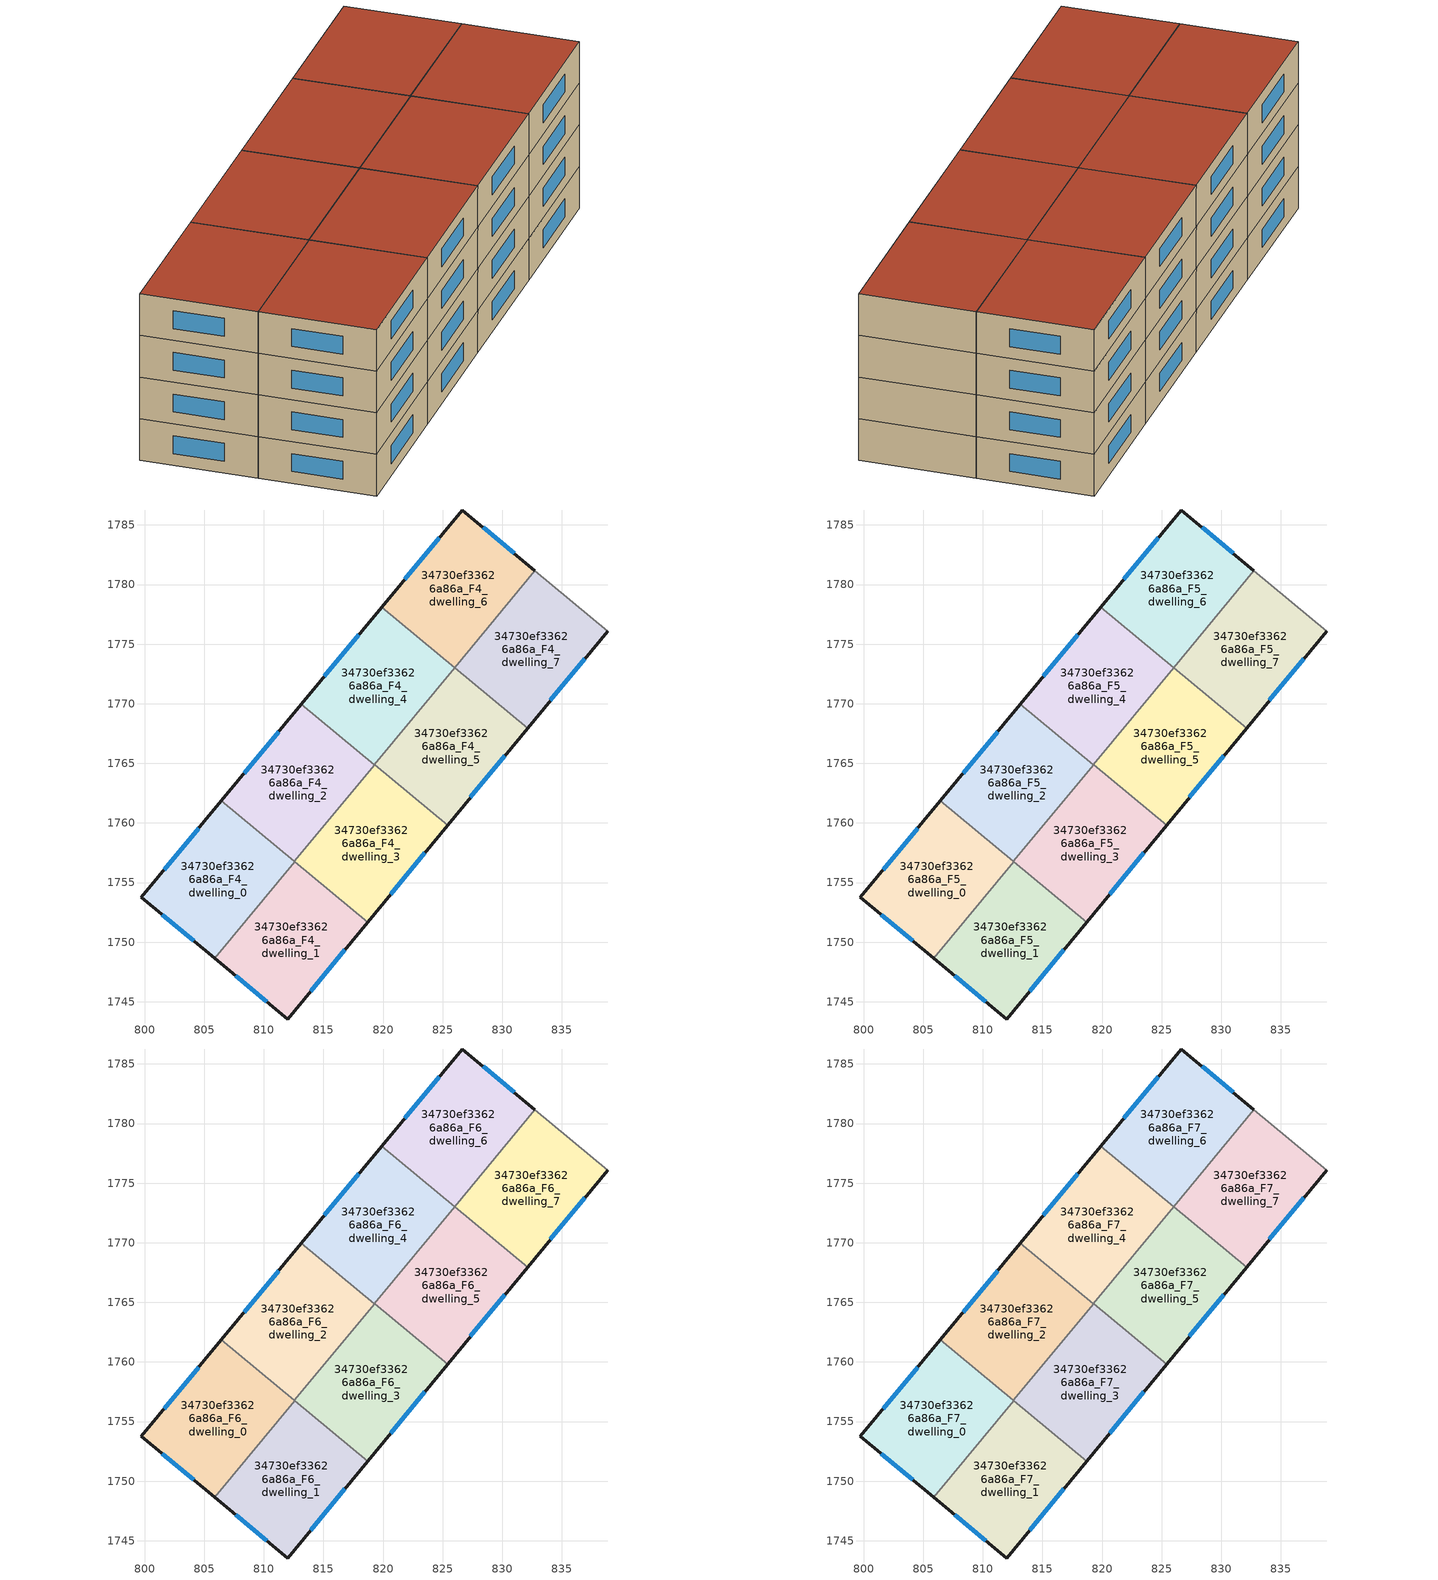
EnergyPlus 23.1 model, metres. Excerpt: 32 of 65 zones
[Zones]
34730ef33626a86a_F4_dwelling_0
 floor to 34730ef33626a86a_F3_dwelling_0 (EU_floor_Construction): 812.58,1756.76 805.87,1748.66 799.73,1753.76 806.43,1761.85 z12
 wall outside (EU_wall_Construction): 806.43,1761.85 799.73,1753.76 805.87,1748.66 z12:15
 wall to 34730ef33626a86a_F4_dwelling_1 (EU_wall_Construction): 805.87,1748.66 812.58,1756.76 z12:15
 wall to 34730ef33626a86a_F4_dwelling_2 (EU_wall_Construction): 812.57,1756.77 806.43,1761.85 z12:15
 wall to 34730ef33626a86a_F4_dwelling_3 (EU_wall_Construction): 812.58,1756.76 812.57,1756.77 z12:15
 window (EU_Window_Construction): 801.48,1752.3 804.11,1750.12 / 804.52,1759.54 801.64,1756.07 z12.86:14.14
34730ef33626a86a_F4_dwelling_1
 floor to 34730ef33626a86a_F3_dwelling_1 (EU_floor_Construction): 818.71,1751.68 812.01,1743.55 805.87,1748.66 812.58,1756.76 z12
 wall outside (EU_wall_Construction): 805.87,1748.66 812.01,1743.55 818.71,1751.68 z12:15
 wall to 34730ef33626a86a_F4_dwelling_3 (EU_wall_Construction): 818.71,1751.68 812.58,1756.76 z12:15
 window (EU_Window_Construction): 813.93,1745.88 816.8,1749.36 / 807.62,1747.2 810.26,1745.01 z12.86:14.14
34730ef33626a86a_F4_dwelling_2
 floor to 34730ef33626a86a_F3_dwelling_2 (EU_floor_Construction): 819.29,1764.89 812.57,1756.77 806.43,1761.85 813.15,1769.97 z12
 wall outside (EU_wall_Construction): 813.15,1769.97 806.43,1761.85 z12:15
 wall to 34730ef33626a86a_F4_dwelling_3 (EU_wall_Construction): 812.57,1756.77 819.29,1764.89 z12:15
 wall to 34730ef33626a86a_F4_dwelling_4 (EU_wall_Construction): 819.28,1764.89 813.15,1769.97 z12:15
 wall to 34730ef33626a86a_F4_dwelling_5 (EU_wall_Construction): 819.29,1764.89 819.28,1764.89 z12:15
 window (EU_Window_Construction): 811.23,1767.65 808.35,1764.17 z12.86:14.14
34730ef33626a86a_F4_dwelling_3
 floor to 34730ef33626a86a_F3_dwelling_3 (EU_floor_Construction): 825.41,1759.81 818.71,1751.68 812.57,1756.77 819.29,1764.89 z12
 wall outside (EU_wall_Construction): 818.71,1751.68 825.41,1759.81 z12:15
 wall to 34730ef33626a86a_F4_dwelling_5 (EU_wall_Construction): 825.41,1759.81 819.29,1764.89 z12:15
 window (EU_Window_Construction): 820.63,1754 823.5,1757.49 z12.86:14.14
34730ef33626a86a_F4_dwelling_4
 floor to 34730ef33626a86a_F3_dwelling_4 (EU_floor_Construction): 826.01,1773.02 819.28,1764.89 813.15,1769.97 819.88,1778.09 z12
 wall outside (EU_wall_Construction): 819.88,1778.09 813.15,1769.97 z12:15
 wall to 34730ef33626a86a_F4_dwelling_5 (EU_wall_Construction): 819.28,1764.89 826.01,1773.02 z12:15
 wall to 34730ef33626a86a_F4_dwelling_6 (EU_wall_Construction): 825.99,1773.04 819.88,1778.09 z12:15
 wall to 34730ef33626a86a_F4_dwelling_7 (EU_wall_Construction): 826.01,1773.02 825.99,1773.04 z12:15
 window (EU_Window_Construction): 817.96,1775.77 815.08,1772.29 z12.86:14.14
34730ef33626a86a_F4_dwelling_5
 floor to 34730ef33626a86a_F3_dwelling_5 (EU_floor_Construction): 832.12,1767.96 825.41,1759.81 819.28,1764.89 826.01,1773.02 z12
 wall outside (EU_wall_Construction): 825.41,1759.81 832.12,1767.96 z12:15
 wall to 34730ef33626a86a_F4_dwelling_7 (EU_wall_Construction): 832.12,1767.96 826.01,1773.02 z12:15
 window (EU_Window_Construction): 827.33,1762.14 830.21,1765.63 z12.86:14.14
34730ef33626a86a_F4_dwelling_6
 floor to 34730ef33626a86a_F3_dwelling_6 (EU_floor_Construction): 832.73,1781.18 825.99,1773.04 819.88,1778.09 826.64,1786.26 z12
 wall outside (EU_wall_Construction): 832.73,1781.18 826.64,1786.26 819.88,1778.09 z12:15
 wall to 34730ef33626a86a_F4_dwelling_7 (EU_wall_Construction): 825.99,1773.04 832.73,1781.18 z12:15
 window (EU_Window_Construction): 830.99,1782.63 828.38,1784.8 / 824.71,1783.92 821.82,1780.43 z12.86:14.14
34730ef33626a86a_F4_dwelling_7
 floor to 34730ef33626a86a_F3_dwelling_7 (EU_floor_Construction): 838.83,1776.09 832.12,1767.96 825.99,1773.04 832.73,1781.18 z12
 wall outside (EU_wall_Construction): 832.12,1767.96 838.83,1776.09 z12:15
 wall adiabatic (EU_wall_Construction): 838.83,1776.09 832.73,1781.18 z12:15
 window (EU_Window_Construction): 834.04,1770.28 836.91,1773.77 z12.86:14.14
34730ef33626a86a_F5_dwelling_0
 floor to 34730ef33626a86a_F4_dwelling_0 (EU_floor_Construction): 812.58,1756.76 805.87,1748.66 799.73,1753.76 806.43,1761.85 z15
 wall outside (EU_wall_Construction): 806.43,1761.85 799.73,1753.76 805.87,1748.66 z15:18
 wall to 34730ef33626a86a_F5_dwelling_1 (EU_wall_Construction): 805.87,1748.66 812.58,1756.76 z15:18
 wall to 34730ef33626a86a_F5_dwelling_2 (EU_wall_Construction): 812.57,1756.77 806.43,1761.85 z15:18
 wall to 34730ef33626a86a_F5_dwelling_3 (EU_wall_Construction): 812.58,1756.76 812.57,1756.77 z15:18
 window (EU_Window_Construction): 801.48,1752.3 804.11,1750.12 / 804.52,1759.54 801.64,1756.07 z15.86:17.14
34730ef33626a86a_F5_dwelling_1
 floor to 34730ef33626a86a_F4_dwelling_1 (EU_floor_Construction): 818.71,1751.68 812.01,1743.55 805.87,1748.66 812.58,1756.76 z15
 wall outside (EU_wall_Construction): 805.87,1748.66 812.01,1743.55 818.71,1751.68 z15:18
 wall to 34730ef33626a86a_F5_dwelling_3 (EU_wall_Construction): 818.71,1751.68 812.58,1756.76 z15:18
 window (EU_Window_Construction): 813.93,1745.88 816.8,1749.36 / 807.62,1747.2 810.26,1745.01 z15.86:17.14
34730ef33626a86a_F5_dwelling_2
 floor to 34730ef33626a86a_F4_dwelling_2 (EU_floor_Construction): 819.29,1764.89 812.57,1756.77 806.43,1761.85 813.15,1769.97 z15
 wall outside (EU_wall_Construction): 813.15,1769.97 806.43,1761.85 z15:18
 wall to 34730ef33626a86a_F5_dwelling_3 (EU_wall_Construction): 812.57,1756.77 819.29,1764.89 z15:18
 wall to 34730ef33626a86a_F5_dwelling_4 (EU_wall_Construction): 819.28,1764.89 813.15,1769.97 z15:18
 wall to 34730ef33626a86a_F5_dwelling_5 (EU_wall_Construction): 819.29,1764.89 819.28,1764.89 z15:18
 window (EU_Window_Construction): 811.23,1767.65 808.35,1764.17 z15.86:17.14
34730ef33626a86a_F5_dwelling_3
 floor to 34730ef33626a86a_F4_dwelling_3 (EU_floor_Construction): 825.41,1759.81 818.71,1751.68 812.57,1756.77 819.29,1764.89 z15
 wall outside (EU_wall_Construction): 818.71,1751.68 825.41,1759.81 z15:18
 wall to 34730ef33626a86a_F5_dwelling_5 (EU_wall_Construction): 825.41,1759.81 819.29,1764.89 z15:18
 window (EU_Window_Construction): 820.63,1754 823.5,1757.49 z15.86:17.14
34730ef33626a86a_F5_dwelling_4
 floor to 34730ef33626a86a_F4_dwelling_4 (EU_floor_Construction): 826.01,1773.02 819.28,1764.89 813.15,1769.97 819.88,1778.09 z15
 wall outside (EU_wall_Construction): 819.88,1778.09 813.15,1769.97 z15:18
 wall to 34730ef33626a86a_F5_dwelling_5 (EU_wall_Construction): 819.28,1764.89 826.01,1773.02 z15:18
 wall to 34730ef33626a86a_F5_dwelling_6 (EU_wall_Construction): 825.99,1773.04 819.88,1778.09 z15:18
 wall to 34730ef33626a86a_F5_dwelling_7 (EU_wall_Construction): 826.01,1773.02 825.99,1773.04 z15:18
 window (EU_Window_Construction): 817.96,1775.77 815.08,1772.29 z15.86:17.14
34730ef33626a86a_F5_dwelling_5
 floor to 34730ef33626a86a_F4_dwelling_5 (EU_floor_Construction): 832.12,1767.96 825.41,1759.81 819.28,1764.89 826.01,1773.02 z15
 wall outside (EU_wall_Construction): 825.41,1759.81 832.12,1767.96 z15:18
 wall to 34730ef33626a86a_F5_dwelling_7 (EU_wall_Construction): 832.12,1767.96 826.01,1773.02 z15:18
 window (EU_Window_Construction): 827.33,1762.14 830.21,1765.63 z15.86:17.14
34730ef33626a86a_F5_dwelling_6
 floor to 34730ef33626a86a_F4_dwelling_6 (EU_floor_Construction): 832.73,1781.18 825.99,1773.04 819.88,1778.09 826.64,1786.26 z15
 wall outside (EU_wall_Construction): 832.73,1781.18 826.64,1786.26 819.88,1778.09 z15:18
 wall to 34730ef33626a86a_F5_dwelling_7 (EU_wall_Construction): 825.99,1773.04 832.73,1781.18 z15:18
 window (EU_Window_Construction): 830.99,1782.63 828.38,1784.8 / 824.71,1783.92 821.82,1780.43 z15.86:17.14
34730ef33626a86a_F5_dwelling_7
 floor to 34730ef33626a86a_F4_dwelling_7 (EU_floor_Construction): 838.83,1776.09 832.12,1767.96 825.99,1773.04 832.73,1781.18 z15
 wall outside (EU_wall_Construction): 832.12,1767.96 838.83,1776.09 z15:18
 wall adiabatic (EU_wall_Construction): 838.83,1776.09 832.73,1781.18 z15:18
 window (EU_Window_Construction): 834.04,1770.28 836.91,1773.77 z15.86:17.14
34730ef33626a86a_F6_dwelling_0
 floor to 34730ef33626a86a_F5_dwelling_0 (EU_floor_Construction): 812.58,1756.76 805.87,1748.66 799.73,1753.76 806.43,1761.85 z18
 wall outside (EU_wall_Construction): 806.43,1761.85 799.73,1753.76 805.87,1748.66 z18:21
 wall to 34730ef33626a86a_F6_dwelling_1 (EU_wall_Construction): 805.87,1748.66 812.58,1756.76 z18:21
 wall to 34730ef33626a86a_F6_dwelling_2 (EU_wall_Construction): 812.57,1756.77 806.43,1761.85 z18:21
 wall to 34730ef33626a86a_F6_dwelling_3 (EU_wall_Construction): 812.58,1756.76 812.57,1756.77 z18:21
 window (EU_Window_Construction): 801.48,1752.3 804.11,1750.12 / 804.52,1759.54 801.64,1756.07 z18.86:20.14
34730ef33626a86a_F6_dwelling_1
 floor to 34730ef33626a86a_F5_dwelling_1 (EU_floor_Construction): 818.71,1751.68 812.01,1743.55 805.87,1748.66 812.58,1756.76 z18
 wall outside (EU_wall_Construction): 805.87,1748.66 812.01,1743.55 818.71,1751.68 z18:21
 wall to 34730ef33626a86a_F6_dwelling_3 (EU_wall_Construction): 818.71,1751.68 812.58,1756.76 z18:21
 window (EU_Window_Construction): 813.93,1745.88 816.8,1749.36 / 807.62,1747.2 810.26,1745.01 z18.86:20.14
34730ef33626a86a_F6_dwelling_2
 floor to 34730ef33626a86a_F5_dwelling_2 (EU_floor_Construction): 819.29,1764.89 812.57,1756.77 806.43,1761.85 813.15,1769.97 z18
 wall outside (EU_wall_Construction): 813.15,1769.97 806.43,1761.85 z18:21
 wall to 34730ef33626a86a_F6_dwelling_3 (EU_wall_Construction): 812.57,1756.77 819.29,1764.89 z18:21
 wall to 34730ef33626a86a_F6_dwelling_4 (EU_wall_Construction): 819.28,1764.89 813.15,1769.97 z18:21
 wall to 34730ef33626a86a_F6_dwelling_5 (EU_wall_Construction): 819.29,1764.89 819.28,1764.89 z18:21
 window (EU_Window_Construction): 811.23,1767.65 808.35,1764.17 z18.86:20.14
34730ef33626a86a_F6_dwelling_3
 floor to 34730ef33626a86a_F5_dwelling_3 (EU_floor_Construction): 825.41,1759.81 818.71,1751.68 812.57,1756.77 819.29,1764.89 z18
 wall outside (EU_wall_Construction): 818.71,1751.68 825.41,1759.81 z18:21
 wall to 34730ef33626a86a_F6_dwelling_5 (EU_wall_Construction): 825.41,1759.81 819.29,1764.89 z18:21
 window (EU_Window_Construction): 820.63,1754 823.5,1757.49 z18.86:20.14
34730ef33626a86a_F6_dwelling_4
 floor to 34730ef33626a86a_F5_dwelling_4 (EU_floor_Construction): 826.01,1773.02 819.28,1764.89 813.15,1769.97 819.88,1778.09 z18
 wall outside (EU_wall_Construction): 819.88,1778.09 813.15,1769.97 z18:21
 wall to 34730ef33626a86a_F6_dwelling_5 (EU_wall_Construction): 819.28,1764.89 826.01,1773.02 z18:21
 wall to 34730ef33626a86a_F6_dwelling_6 (EU_wall_Construction): 825.99,1773.04 819.88,1778.09 z18:21
 wall to 34730ef33626a86a_F6_dwelling_7 (EU_wall_Construction): 826.01,1773.02 825.99,1773.04 z18:21
 window (EU_Window_Construction): 817.96,1775.77 815.08,1772.29 z18.86:20.14
34730ef33626a86a_F6_dwelling_5
 floor to 34730ef33626a86a_F5_dwelling_5 (EU_floor_Construction): 832.12,1767.96 825.41,1759.81 819.28,1764.89 826.01,1773.02 z18
 wall outside (EU_wall_Construction): 825.41,1759.81 832.12,1767.96 z18:21
 wall to 34730ef33626a86a_F6_dwelling_7 (EU_wall_Construction): 832.12,1767.96 826.01,1773.02 z18:21
 window (EU_Window_Construction): 827.33,1762.14 830.21,1765.63 z18.86:20.14
34730ef33626a86a_F6_dwelling_6
 floor to 34730ef33626a86a_F5_dwelling_6 (EU_floor_Construction): 832.73,1781.18 825.99,1773.04 819.88,1778.09 826.64,1786.26 z18
 wall outside (EU_wall_Construction): 832.73,1781.18 826.64,1786.26 819.88,1778.09 z18:21
 wall to 34730ef33626a86a_F6_dwelling_7 (EU_wall_Construction): 825.99,1773.04 832.73,1781.18 z18:21
 window (EU_Window_Construction): 830.99,1782.63 828.38,1784.8 / 824.71,1783.92 821.82,1780.43 z18.86:20.14
34730ef33626a86a_F6_dwelling_7
 floor to 34730ef33626a86a_F5_dwelling_7 (EU_floor_Construction): 838.83,1776.09 832.12,1767.96 825.99,1773.04 832.73,1781.18 z18
 wall outside (EU_wall_Construction): 832.12,1767.96 838.83,1776.09 z18:21
 wall adiabatic (EU_wall_Construction): 838.83,1776.09 832.73,1781.18 z18:21
 window (EU_Window_Construction): 834.04,1770.28 836.91,1773.77 z18.86:20.14
34730ef33626a86a_F7_dwelling_0
 floor to 34730ef33626a86a_F6_dwelling_0 (EU_floor_Construction): 812.58,1756.76 805.87,1748.66 799.73,1753.76 806.43,1761.85 z21
 wall outside (EU_wall_Construction): 806.43,1761.85 799.73,1753.76 805.87,1748.66 z21:24
 wall to 34730ef33626a86a_F7_dwelling_1 (EU_wall_Construction): 805.87,1748.66 812.58,1756.76 z21:24
 wall to 34730ef33626a86a_F7_dwelling_2 (EU_wall_Construction): 812.57,1756.77 806.43,1761.85 z21:24
 wall to 34730ef33626a86a_F7_dwelling_3 (EU_wall_Construction): 812.58,1756.76 812.57,1756.77 z21:24
 window (EU_Window_Construction): 801.48,1752.3 804.11,1750.12 / 804.52,1759.54 801.64,1756.07 z21.86:23.14
 roof outside (EU_roof_Construction): 805.87,1748.66 812.58,1756.76 806.43,1761.85 799.73,1753.76 z24
34730ef33626a86a_F7_dwelling_1
 floor to 34730ef33626a86a_F6_dwelling_1 (EU_floor_Construction): 818.71,1751.68 812.01,1743.55 805.87,1748.66 812.58,1756.76 z21
 wall outside (EU_wall_Construction): 805.87,1748.66 812.01,1743.55 818.71,1751.68 z21:24
 wall to 34730ef33626a86a_F7_dwelling_3 (EU_wall_Construction): 818.71,1751.68 812.58,1756.76 z21:24
 window (EU_Window_Construction): 813.93,1745.88 816.8,1749.36 / 807.62,1747.2 810.26,1745.01 z21.86:23.14
 roof outside (EU_roof_Construction): 812.01,1743.55 818.71,1751.68 812.58,1756.76 805.87,1748.66 z24
34730ef33626a86a_F7_dwelling_2
 floor to 34730ef33626a86a_F6_dwelling_2 (EU_floor_Construction): 819.29,1764.89 812.57,1756.77 806.43,1761.85 813.15,1769.97 z21
 wall outside (EU_wall_Construction): 813.15,1769.97 806.43,1761.85 z21:24
 wall to 34730ef33626a86a_F7_dwelling_3 (EU_wall_Construction): 812.57,1756.77 819.29,1764.89 z21:24
 wall to 34730ef33626a86a_F7_dwelling_4 (EU_wall_Construction): 819.28,1764.89 813.15,1769.97 z21:24
 wall to 34730ef33626a86a_F7_dwelling_5 (EU_wall_Construction): 819.29,1764.89 819.28,1764.89 z21:24
 window (EU_Window_Construction): 811.23,1767.65 808.35,1764.17 z21.86:23.14
 roof outside (EU_roof_Construction): 812.57,1756.77 819.29,1764.89 813.15,1769.97 806.43,1761.85 z24
34730ef33626a86a_F7_dwelling_3
 floor to 34730ef33626a86a_F6_dwelling_3 (EU_floor_Construction): 825.41,1759.81 818.71,1751.68 812.57,1756.77 819.29,1764.89 z21
 wall outside (EU_wall_Construction): 818.71,1751.68 825.41,1759.81 z21:24
 wall to 34730ef33626a86a_F7_dwelling_5 (EU_wall_Construction): 825.41,1759.81 819.29,1764.89 z21:24
 window (EU_Window_Construction): 820.63,1754 823.5,1757.49 z21.86:23.14
 roof outside (EU_roof_Construction): 818.71,1751.68 825.41,1759.81 819.29,1764.89 812.57,1756.77 z24
34730ef33626a86a_F7_dwelling_4
 floor to 34730ef33626a86a_F6_dwelling_4 (EU_floor_Construction): 826.01,1773.02 819.28,1764.89 813.15,1769.97 819.88,1778.09 z21
 wall outside (EU_wall_Construction): 819.88,1778.09 813.15,1769.97 z21:24
 wall to 34730ef33626a86a_F7_dwelling_5 (EU_wall_Construction): 819.28,1764.89 826.01,1773.02 z21:24
 wall to 34730ef33626a86a_F7_dwelling_6 (EU_wall_Construction): 825.99,1773.04 819.88,1778.09 z21:24
 wall to 34730ef33626a86a_F7_dwelling_7 (EU_wall_Construction): 826.01,1773.02 825.99,1773.04 z21:24
 window (EU_Window_Construction): 817.96,1775.77 815.08,1772.29 z21.86:23.14
 roof outside (EU_roof_Construction): 819.28,1764.89 826.01,1773.02 819.88,1778.09 813.15,1769.97 z24
34730ef33626a86a_F7_dwelling_5
 floor to 34730ef33626a86a_F6_dwelling_5 (EU_floor_Construction): 832.12,1767.96 825.41,1759.81 819.28,1764.89 826.01,1773.02 z21
 wall outside (EU_wall_Construction): 825.41,1759.81 832.12,1767.96 z21:24
 wall to 34730ef33626a86a_F7_dwelling_7 (EU_wall_Construction): 832.12,1767.96 826.01,1773.02 z21:24
 window (EU_Window_Construction): 827.33,1762.14 830.21,1765.63 z21.86:23.14
 roof outside (EU_roof_Construction): 825.41,1759.81 832.12,1767.96 826.01,1773.02 819.28,1764.89 z24
34730ef33626a86a_F7_dwelling_6
 floor to 34730ef33626a86a_F6_dwelling_6 (EU_floor_Construction): 832.73,1781.18 825.99,1773.04 819.88,1778.09 826.64,1786.26 z21
 wall outside (EU_wall_Construction): 832.73,1781.18 826.64,1786.26 819.88,1778.09 z21:24
 wall to 34730ef33626a86a_F7_dwelling_7 (EU_wall_Construction): 825.99,1773.04 832.73,1781.18 z21:24
 window (EU_Window_Construction): 830.99,1782.63 828.38,1784.8 / 824.71,1783.92 821.82,1780.43 z21.86:23.14
 roof outside (EU_roof_Construction): 825.99,1773.04 832.73,1781.18 826.64,1786.26 819.88,1778.09 z24
34730ef33626a86a_F7_dwelling_7
 floor to 34730ef33626a86a_F6_dwelling_7 (EU_floor_Construction): 838.83,1776.09 832.12,1767.96 825.99,1773.04 832.73,1781.18 z21
 wall outside (EU_wall_Construction): 832.12,1767.96 838.83,1776.09 z21:24
 wall adiabatic (EU_wall_Construction): 838.83,1776.09 832.73,1781.18 z21:24
 window (EU_Window_Construction): 834.04,1770.28 836.91,1773.77 z21.86:23.14
 roof outside (EU_roof_Construction): 832.12,1767.96 838.83,1776.09 832.73,1781.18 825.99,1773.04 z24
[Building]
EU S2 Campaign: North Axis=0; Terrain=City; Solar Distribution=FullExterior
[Site:Location]
Helsinki-Vantaa.AP: Latitude=60.317; Longitude=24.963; Time Zone=2; Elevation=54.6
[SizingPeriod:WeatherFileDays]
AnnualSizingPeriod: Begin Month=1; Begin Day of Month=1; End Month=12; End Day of Month=31; Day of Week for Start Day=Monday; Use Weather File Daylight Saving Period=No; Use Weather File Rain and Snow Indicators=No
[MATERIAL]
EU_InternalMass_Material: Roughness=MediumRough; Thickness=0.1; Conductivity=1; Density=1800; Specific Heat=900; Thermal Absorptance=0.9; Solar Absorptance=0.7; Visible Absorptance=0.7
[MATERIAL:NOMASS] Roughness=MediumRough; Thermal Absorptance=0.9; Solar Absorptance=0.7; Visible Absorptance=0.7
Name | Thermal Resistance
EU_wall_NoMass | 1.10183
EU_roof_NoMass; EU_floor_NoMass | 1.70606
[WINDOWMATERIAL:SIMPLEGLAZINGSYSTEM]
EU_Window_SimpleGlazing: UFactor=3.11035; Solar Heat Gain Coefficient=0.8; Visible Transmittance=0.8
[CONSTRUCTION]
EU_wall_Construction: EU_wall_NoMass
EU_roof_Construction: EU_roof_NoMass
EU_floor_Construction: EU_floor_NoMass
EU_Window_Construction: EU_Window_SimpleGlazing
EU_InternalMass_Construction: EU_InternalMass_Material
[ZONE] Type=1; Multiplier=1; Ceiling Height=autocalculate; Floor Area=autocalculate; Part of Total Floor Area=Yes
Name | Volume
34730ef33626a86a_F4_dwelling_0; 34730ef33626a86a_F5_dwelling_0; 34730ef33626a86a_F6_dwelling_0; 34730ef33626a86a_F7_dwelling_0; 34730ef33626a86a_F4_dwelling_2; 34730ef33626a86a_F5_dwelling_2; 34730ef33626a86a_F6_dwelling_2; 34730ef33626a86a_F7_dwelling_2 | 251.805
34730ef33626a86a_F4_dwelling_1; 34730ef33626a86a_F5_dwelling_1; 34730ef33626a86a_F6_dwelling_1; 34730ef33626a86a_F7_dwelling_1 | 251.821
34730ef33626a86a_F4_dwelling_3; 34730ef33626a86a_F5_dwelling_3; 34730ef33626a86a_F6_dwelling_3; 34730ef33626a86a_F7_dwelling_3 | 251.839
34730ef33626a86a_F4_dwelling_4; 34730ef33626a86a_F5_dwelling_4; 34730ef33626a86a_F6_dwelling_4; 34730ef33626a86a_F7_dwelling_4 | 251.806
34730ef33626a86a_F4_dwelling_5; 34730ef33626a86a_F5_dwelling_5; 34730ef33626a86a_F6_dwelling_5; 34730ef33626a86a_F7_dwelling_5 | 251.825
34730ef33626a86a_F4_dwelling_6; 34730ef33626a86a_F5_dwelling_6; 34730ef33626a86a_F6_dwelling_6; 34730ef33626a86a_F7_dwelling_6 | 251.826
34730ef33626a86a_F4_dwelling_7; 34730ef33626a86a_F5_dwelling_7; 34730ef33626a86a_F6_dwelling_7; 34730ef33626a86a_F7_dwelling_7 | 251.795
[INTERNALMASS] Construction=EU_InternalMass_Construction
Name | Zone or ZoneList | Surface Area
34730ef33626a86a_F4_dwelling_0_EU_InternalMass | 34730ef33626a86a_F4_dwelling_0 | 83.9352
34730ef33626a86a_F4_dwelling_1_EU_InternalMass | 34730ef33626a86a_F4_dwelling_1 | 83.94
34730ef33626a86a_F4_dwelling_2_EU_InternalMass | 34730ef33626a86a_F4_dwelling_2 | 83.936
34730ef33626a86a_F4_dwelling_3_EU_InternalMass | 34730ef33626a86a_F4_dwelling_3 | 83.9434
34730ef33626a86a_F4_dwelling_4_EU_InternalMass | 34730ef33626a86a_F4_dwelling_4 | 83.9328
34730ef33626a86a_F4_dwelling_5_EU_InternalMass | 34730ef33626a86a_F4_dwelling_5 | 83.9406
34730ef33626a86a_F4_dwelling_6_EU_InternalMass | 34730ef33626a86a_F4_dwelling_6 | 83.9418
34730ef33626a86a_F4_dwelling_7_EU_InternalMass | 34730ef33626a86a_F4_dwelling_7 | 83.9336
34730ef33626a86a_F5_dwelling_0_EU_InternalMass | 34730ef33626a86a_F5_dwelling_0 | 83.9352
34730ef33626a86a_F5_dwelling_1_EU_InternalMass | 34730ef33626a86a_F5_dwelling_1 | 83.94
34730ef33626a86a_F5_dwelling_2_EU_InternalMass | 34730ef33626a86a_F5_dwelling_2 | 83.936
34730ef33626a86a_F5_dwelling_3_EU_InternalMass | 34730ef33626a86a_F5_dwelling_3 | 83.9434
34730ef33626a86a_F5_dwelling_4_EU_InternalMass | 34730ef33626a86a_F5_dwelling_4 | 83.9328
34730ef33626a86a_F5_dwelling_5_EU_InternalMass | 34730ef33626a86a_F5_dwelling_5 | 83.9406
34730ef33626a86a_F5_dwelling_6_EU_InternalMass | 34730ef33626a86a_F5_dwelling_6 | 83.9418
34730ef33626a86a_F5_dwelling_7_EU_InternalMass | 34730ef33626a86a_F5_dwelling_7 | 83.9336
34730ef33626a86a_F6_dwelling_0_EU_InternalMass | 34730ef33626a86a_F6_dwelling_0 | 83.9352
34730ef33626a86a_F6_dwelling_1_EU_InternalMass | 34730ef33626a86a_F6_dwelling_1 | 83.94
34730ef33626a86a_F6_dwelling_2_EU_InternalMass | 34730ef33626a86a_F6_dwelling_2 | 83.936
34730ef33626a86a_F6_dwelling_3_EU_InternalMass | 34730ef33626a86a_F6_dwelling_3 | 83.9434
34730ef33626a86a_F6_dwelling_4_EU_InternalMass | 34730ef33626a86a_F6_dwelling_4 | 83.9328
34730ef33626a86a_F6_dwelling_5_EU_InternalMass | 34730ef33626a86a_F6_dwelling_5 | 83.9406
34730ef33626a86a_F6_dwelling_6_EU_InternalMass | 34730ef33626a86a_F6_dwelling_6 | 83.9418
34730ef33626a86a_F6_dwelling_7_EU_InternalMass | 34730ef33626a86a_F6_dwelling_7 | 83.9336
34730ef33626a86a_F7_dwelling_0_EU_InternalMass | 34730ef33626a86a_F7_dwelling_0 | 83.9352
34730ef33626a86a_F7_dwelling_1_EU_InternalMass | 34730ef33626a86a_F7_dwelling_1 | 83.94
34730ef33626a86a_F7_dwelling_2_EU_InternalMass | 34730ef33626a86a_F7_dwelling_2 | 83.936
34730ef33626a86a_F7_dwelling_3_EU_InternalMass | 34730ef33626a86a_F7_dwelling_3 | 83.9434
34730ef33626a86a_F7_dwelling_4_EU_InternalMass | 34730ef33626a86a_F7_dwelling_4 | 83.9328
34730ef33626a86a_F7_dwelling_5_EU_InternalMass | 34730ef33626a86a_F7_dwelling_5 | 83.9406
34730ef33626a86a_F7_dwelling_6_EU_InternalMass | 34730ef33626a86a_F7_dwelling_6 | 83.9418
34730ef33626a86a_F7_dwelling_7_EU_InternalMass | 34730ef33626a86a_F7_dwelling_7 | 83.9336
[OTHEREQUIPMENT] Fuel Type=Electricity; Design Level Calculation Method=Watts/Area; Power per Zone Floor Area=1; Fraction Latent=0; Fraction Radiant=0; Fraction Lost=0; Carbon Dioxide Generation Rate=0; EndUse Subcategory=EU_Step8_InternalGains
Name | Zone or ZoneList or Space or SpaceList | Schedule
EU_Step8_InternalGain_34730ef33626a86a_F4_dwelling_0_f000 | 34730ef33626a86a_F4_dwelling_0 | EU_Step8_GainSchedule_34730ef33626a86a_F4_dwelling_0_f000
EU_Step8_InternalGain_34730ef33626a86a_F4_dwelling_1_f000 | 34730ef33626a86a_F4_dwelling_1 | EU_Step8_GainSchedule_34730ef33626a86a_F4_dwelling_1_f000
EU_Step8_InternalGain_34730ef33626a86a_F4_dwelling_2_f000 | 34730ef33626a86a_F4_dwelling_2 | EU_Step8_GainSchedule_34730ef33626a86a_F4_dwelling_2_f000
EU_Step8_InternalGain_34730ef33626a86a_F4_dwelling_3_f000 | 34730ef33626a86a_F4_dwelling_3 | EU_Step8_GainSchedule_34730ef33626a86a_F4_dwelling_3_f000
EU_Step8_InternalGain_34730ef33626a86a_F4_dwelling_4_f000 | 34730ef33626a86a_F4_dwelling_4 | EU_Step8_GainSchedule_34730ef33626a86a_F4_dwelling_4_f000
EU_Step8_InternalGain_34730ef33626a86a_F4_dwelling_5_f000 | 34730ef33626a86a_F4_dwelling_5 | EU_Step8_GainSchedule_34730ef33626a86a_F4_dwelling_5_f000
EU_Step8_InternalGain_34730ef33626a86a_F4_dwelling_6_f000 | 34730ef33626a86a_F4_dwelling_6 | EU_Step8_GainSchedule_34730ef33626a86a_F4_dwelling_6_f000
EU_Step8_InternalGain_34730ef33626a86a_F4_dwelling_7_f000 | 34730ef33626a86a_F4_dwelling_7 | EU_Step8_GainSchedule_34730ef33626a86a_F4_dwelling_7_f000
EU_Step8_InternalGain_34730ef33626a86a_F5_dwelling_0_f000 | 34730ef33626a86a_F5_dwelling_0 | EU_Step8_GainSchedule_34730ef33626a86a_F5_dwelling_0_f000
EU_Step8_InternalGain_34730ef33626a86a_F5_dwelling_1_f000 | 34730ef33626a86a_F5_dwelling_1 | EU_Step8_GainSchedule_34730ef33626a86a_F5_dwelling_1_f000
EU_Step8_InternalGain_34730ef33626a86a_F5_dwelling_2_f000 | 34730ef33626a86a_F5_dwelling_2 | EU_Step8_GainSchedule_34730ef33626a86a_F5_dwelling_2_f000
EU_Step8_InternalGain_34730ef33626a86a_F5_dwelling_3_f000 | 34730ef33626a86a_F5_dwelling_3 | EU_Step8_GainSchedule_34730ef33626a86a_F5_dwelling_3_f000
EU_Step8_InternalGain_34730ef33626a86a_F5_dwelling_4_f000 | 34730ef33626a86a_F5_dwelling_4 | EU_Step8_GainSchedule_34730ef33626a86a_F5_dwelling_4_f000
EU_Step8_InternalGain_34730ef33626a86a_F5_dwelling_5_f000 | 34730ef33626a86a_F5_dwelling_5 | EU_Step8_GainSchedule_34730ef33626a86a_F5_dwelling_5_f000
EU_Step8_InternalGain_34730ef33626a86a_F5_dwelling_6_f000 | 34730ef33626a86a_F5_dwelling_6 | EU_Step8_GainSchedule_34730ef33626a86a_F5_dwelling_6_f000
EU_Step8_InternalGain_34730ef33626a86a_F5_dwelling_7_f000 | 34730ef33626a86a_F5_dwelling_7 | EU_Step8_GainSchedule_34730ef33626a86a_F5_dwelling_7_f000
EU_Step8_InternalGain_34730ef33626a86a_F6_dwelling_0_f000 | 34730ef33626a86a_F6_dwelling_0 | EU_Step8_GainSchedule_34730ef33626a86a_F6_dwelling_0_f000
EU_Step8_InternalGain_34730ef33626a86a_F6_dwelling_1_f000 | 34730ef33626a86a_F6_dwelling_1 | EU_Step8_GainSchedule_34730ef33626a86a_F6_dwelling_1_f000
EU_Step8_InternalGain_34730ef33626a86a_F6_dwelling_2_f000 | 34730ef33626a86a_F6_dwelling_2 | EU_Step8_GainSchedule_34730ef33626a86a_F6_dwelling_2_f000
EU_Step8_InternalGain_34730ef33626a86a_F6_dwelling_3_f000 | 34730ef33626a86a_F6_dwelling_3 | EU_Step8_GainSchedule_34730ef33626a86a_F6_dwelling_3_f000
EU_Step8_InternalGain_34730ef33626a86a_F6_dwelling_4_f000 | 34730ef33626a86a_F6_dwelling_4 | EU_Step8_GainSchedule_34730ef33626a86a_F6_dwelling_4_f000
EU_Step8_InternalGain_34730ef33626a86a_F6_dwelling_5_f000 | 34730ef33626a86a_F6_dwelling_5 | EU_Step8_GainSchedule_34730ef33626a86a_F6_dwelling_5_f000
EU_Step8_InternalGain_34730ef33626a86a_F6_dwelling_6_f000 | 34730ef33626a86a_F6_dwelling_6 | EU_Step8_GainSchedule_34730ef33626a86a_F6_dwelling_6_f000
EU_Step8_InternalGain_34730ef33626a86a_F6_dwelling_7_f000 | 34730ef33626a86a_F6_dwelling_7 | EU_Step8_GainSchedule_34730ef33626a86a_F6_dwelling_7_f000
EU_Step8_InternalGain_34730ef33626a86a_F7_dwelling_0_f000 | 34730ef33626a86a_F7_dwelling_0 | EU_Step8_GainSchedule_34730ef33626a86a_F7_dwelling_0_f000
EU_Step8_InternalGain_34730ef33626a86a_F7_dwelling_1_f000 | 34730ef33626a86a_F7_dwelling_1 | EU_Step8_GainSchedule_34730ef33626a86a_F7_dwelling_1_f000
EU_Step8_InternalGain_34730ef33626a86a_F7_dwelling_2_f000 | 34730ef33626a86a_F7_dwelling_2 | EU_Step8_GainSchedule_34730ef33626a86a_F7_dwelling_2_f000
EU_Step8_InternalGain_34730ef33626a86a_F7_dwelling_3_f000 | 34730ef33626a86a_F7_dwelling_3 | EU_Step8_GainSchedule_34730ef33626a86a_F7_dwelling_3_f000
EU_Step8_InternalGain_34730ef33626a86a_F7_dwelling_4_f000 | 34730ef33626a86a_F7_dwelling_4 | EU_Step8_GainSchedule_34730ef33626a86a_F7_dwelling_4_f000
EU_Step8_InternalGain_34730ef33626a86a_F7_dwelling_5_f000 | 34730ef33626a86a_F7_dwelling_5 | EU_Step8_GainSchedule_34730ef33626a86a_F7_dwelling_5_f000
EU_Step8_InternalGain_34730ef33626a86a_F7_dwelling_6_f000 | 34730ef33626a86a_F7_dwelling_6 | EU_Step8_GainSchedule_34730ef33626a86a_F7_dwelling_6_f000
EU_Step8_InternalGain_34730ef33626a86a_F7_dwelling_7_f000 | 34730ef33626a86a_F7_dwelling_7 | EU_Step8_GainSchedule_34730ef33626a86a_F7_dwelling_7_f000
[ZONEVENTILATION:DESIGNFLOWRATE] Schedule=EU_AlwaysOn; Design Flow Rate Calculation Method=AirChanges/Hour; Air Changes per Hour=0.756316; Ventilation Type=Natural; Fan Pressure Rise=0; Fan Total Efficiency=1; Constant Term Coefficient=1; Temperature Term Coefficient=0; Velocity Term Coefficient=0; Velocity Squared Term Coefficient=0; Minimum Indoor Temperature=-100; Maximum Indoor Temperature=100; Delta Temperature=-100; Minimum Outdoor Temperature=-100; Maximum Outdoor Temperature=100; Maximum Wind Speed=40
Name | Zone or ZoneList or Space or SpaceList
EU_ConstantAir_34730ef33626a86a_F4_dwelling_0 | 34730ef33626a86a_F4_dwelling_0
EU_ConstantAir_34730ef33626a86a_F4_dwelling_1 | 34730ef33626a86a_F4_dwelling_1
EU_ConstantAir_34730ef33626a86a_F4_dwelling_2 | 34730ef33626a86a_F4_dwelling_2
EU_ConstantAir_34730ef33626a86a_F4_dwelling_3 | 34730ef33626a86a_F4_dwelling_3
EU_ConstantAir_34730ef33626a86a_F4_dwelling_4 | 34730ef33626a86a_F4_dwelling_4
EU_ConstantAir_34730ef33626a86a_F4_dwelling_5 | 34730ef33626a86a_F4_dwelling_5
EU_ConstantAir_34730ef33626a86a_F4_dwelling_6 | 34730ef33626a86a_F4_dwelling_6
EU_ConstantAir_34730ef33626a86a_F4_dwelling_7 | 34730ef33626a86a_F4_dwelling_7
EU_ConstantAir_34730ef33626a86a_F5_dwelling_0 | 34730ef33626a86a_F5_dwelling_0
EU_ConstantAir_34730ef33626a86a_F5_dwelling_1 | 34730ef33626a86a_F5_dwelling_1
EU_ConstantAir_34730ef33626a86a_F5_dwelling_2 | 34730ef33626a86a_F5_dwelling_2
EU_ConstantAir_34730ef33626a86a_F5_dwelling_3 | 34730ef33626a86a_F5_dwelling_3
EU_ConstantAir_34730ef33626a86a_F5_dwelling_4 | 34730ef33626a86a_F5_dwelling_4
EU_ConstantAir_34730ef33626a86a_F5_dwelling_5 | 34730ef33626a86a_F5_dwelling_5
EU_ConstantAir_34730ef33626a86a_F5_dwelling_6 | 34730ef33626a86a_F5_dwelling_6
EU_ConstantAir_34730ef33626a86a_F5_dwelling_7 | 34730ef33626a86a_F5_dwelling_7
EU_ConstantAir_34730ef33626a86a_F6_dwelling_0 | 34730ef33626a86a_F6_dwelling_0
EU_ConstantAir_34730ef33626a86a_F6_dwelling_1 | 34730ef33626a86a_F6_dwelling_1
EU_ConstantAir_34730ef33626a86a_F6_dwelling_2 | 34730ef33626a86a_F6_dwelling_2
EU_ConstantAir_34730ef33626a86a_F6_dwelling_3 | 34730ef33626a86a_F6_dwelling_3
EU_ConstantAir_34730ef33626a86a_F6_dwelling_4 | 34730ef33626a86a_F6_dwelling_4
EU_ConstantAir_34730ef33626a86a_F6_dwelling_5 | 34730ef33626a86a_F6_dwelling_5
EU_ConstantAir_34730ef33626a86a_F6_dwelling_6 | 34730ef33626a86a_F6_dwelling_6
EU_ConstantAir_34730ef33626a86a_F6_dwelling_7 | 34730ef33626a86a_F6_dwelling_7
EU_ConstantAir_34730ef33626a86a_F7_dwelling_0 | 34730ef33626a86a_F7_dwelling_0
EU_ConstantAir_34730ef33626a86a_F7_dwelling_1 | 34730ef33626a86a_F7_dwelling_1
EU_ConstantAir_34730ef33626a86a_F7_dwelling_2 | 34730ef33626a86a_F7_dwelling_2
EU_ConstantAir_34730ef33626a86a_F7_dwelling_3 | 34730ef33626a86a_F7_dwelling_3
EU_ConstantAir_34730ef33626a86a_F7_dwelling_4 | 34730ef33626a86a_F7_dwelling_4
EU_ConstantAir_34730ef33626a86a_F7_dwelling_5 | 34730ef33626a86a_F7_dwelling_5
EU_ConstantAir_34730ef33626a86a_F7_dwelling_6 | 34730ef33626a86a_F7_dwelling_6
EU_ConstantAir_34730ef33626a86a_F7_dwelling_7 | 34730ef33626a86a_F7_dwelling_7
[HVACTEMPLATE:THERMOSTAT] Constant Heating Setpoint=20; Constant Cooling Setpoint=50
EU_HeatOnly_34730ef33626a86a_F0_dwelling_0; EU_HeatOnly_34730ef33626a86a_F0_dwelling_1; EU_HeatOnly_34730ef33626a86a_F0_dwelling_2; EU_HeatOnly_34730ef33626a86a_F0_dwelling_3; EU_HeatOnly_34730ef33626a86a_F0_dwelling_4; EU_HeatOnly_34730ef33626a86a_F0_dwelling_5; EU_HeatOnly_34730ef33626a86a_F0_dwelling_6; EU_HeatOnly_34730ef33626a86a_F0_dwelling_7; EU_HeatOnly_34730ef33626a86a_F0_dwelling_8; EU_HeatOnly_34730ef33626a86a_F1_dwelling_0; EU_HeatOnly_34730ef33626a86a_F1_dwelling_1; EU_HeatOnly_34730ef33626a86a_F1_dwelling_2; EU_HeatOnly_34730ef33626a86a_F1_dwelling_3; EU_HeatOnly_34730ef33626a86a_F1_dwelling_4; EU_HeatOnly_34730ef33626a86a_F1_dwelling_5; EU_HeatOnly_34730ef33626a86a_F1_dwelling_6; EU_HeatOnly_34730ef33626a86a_F1_dwelling_7; EU_HeatOnly_34730ef33626a86a_F2_dwelling_0; EU_HeatOnly_34730ef33626a86a_F2_dwelling_1; EU_HeatOnly_34730ef33626a86a_F2_dwelling_2; EU_HeatOnly_34730ef33626a86a_F2_dwelling_3; EU_HeatOnly_34730ef33626a86a_F2_dwelling_4; EU_HeatOnly_34730ef33626a86a_F2_dwelling_5; EU_HeatOnly_34730ef33626a86a_F2_dwelling_6; EU_HeatOnly_34730ef33626a86a_F2_dwelling_7; EU_HeatOnly_34730ef33626a86a_F3_dwelling_0; EU_HeatOnly_34730ef33626a86a_F3_dwelling_1; EU_HeatOnly_34730ef33626a86a_F3_dwelling_2; EU_HeatOnly_34730ef33626a86a_F3_dwelling_3; EU_HeatOnly_34730ef33626a86a_F3_dwelling_4; EU_HeatOnly_34730ef33626a86a_F3_dwelling_5; EU_HeatOnly_34730ef33626a86a_F3_dwelling_6; EU_HeatOnly_34730ef33626a86a_F3_dwelling_7; EU_HeatOnly_34730ef33626a86a_F4_dwelling_0; EU_HeatOnly_34730ef33626a86a_F4_dwelling_1; EU_HeatOnly_34730ef33626a86a_F4_dwelling_2; EU_HeatOnly_34730ef33626a86a_F4_dwelling_3; EU_HeatOnly_34730ef33626a86a_F4_dwelling_4; EU_HeatOnly_34730ef33626a86a_F4_dwelling_5; EU_HeatOnly_34730ef33626a86a_F4_dwelling_6; EU_HeatOnly_34730ef33626a86a_F4_dwelling_7; EU_HeatOnly_34730ef33626a86a_F5_dwelling_0; EU_HeatOnly_34730ef33626a86a_F5_dwelling_1; EU_HeatOnly_34730ef33626a86a_F5_dwelling_2; EU_HeatOnly_34730ef33626a86a_F5_dwelling_3; EU_HeatOnly_34730ef33626a86a_F5_dwelling_4; EU_HeatOnly_34730ef33626a86a_F5_dwelling_5; EU_HeatOnly_34730ef33626a86a_F5_dwelling_6; EU_HeatOnly_34730ef33626a86a_F5_dwelling_7; EU_HeatOnly_34730ef33626a86a_F6_dwelling_0; EU_HeatOnly_34730ef33626a86a_F6_dwelling_1; EU_HeatOnly_34730ef33626a86a_F6_dwelling_2; EU_HeatOnly_34730ef33626a86a_F6_dwelling_3; EU_HeatOnly_34730ef33626a86a_F6_dwelling_4; EU_HeatOnly_34730ef33626a86a_F6_dwelling_5; EU_HeatOnly_34730ef33626a86a_F6_dwelling_6; EU_HeatOnly_34730ef33626a86a_F6_dwelling_7; EU_HeatOnly_34730ef33626a86a_F7_dwelling_0; EU_HeatOnly_34730ef33626a86a_F7_dwelling_1; EU_HeatOnly_34730ef33626a86a_F7_dwelling_2; EU_HeatOnly_34730ef33626a86a_F7_dwelling_3; EU_HeatOnly_34730ef33626a86a_F7_dwelling_4; EU_HeatOnly_34730ef33626a86a_F7_dwelling_5; EU_HeatOnly_34730ef33626a86a_F7_dwelling_6; EU_HeatOnly_34730ef33626a86a_F7_dwelling_7
[HVACTEMPLATE:ZONE:IDEALLOADSAIRSYSTEM] System Availability Schedule=EU_AlwaysOn; Maximum Heating Supply Air Temperature=50; Minimum Cooling Supply Air Temperature=13; Maximum Heating Supply Air Humidity Ratio=0.0156; Minimum Cooling Supply Air Humidity Ratio=0.0077; Heating Limit=NoLimit; Cooling Limit=NoLimit; Heating Availability Schedule=EU_AlwaysOn; Cooling Availability Schedule=EU_CoolingOff; Dehumidification Control Type=ConstantSensibleHeatRatio; Cooling Sensible Heat Ratio=0.7; Dehumidification Setpoint=60; Humidification Control Type=None; Humidification Setpoint=30; Outdoor Air Method=None; Outdoor Air Flow Rate per Person=0.00944; Outdoor Air Flow Rate per Zone Floor Area=0; Outdoor Air Flow Rate per Zone=0; Demand Controlled Ventilation Type=None; Outdoor Air Economizer Type=NoEconomizer; Heat Recovery Type=None; Sensible Heat Recovery Effectiveness=0.7; Latent Heat Recovery Effectiveness=0.65
Name | Template Thermostat
34730ef33626a86a_F4_dwelling_0 | EU_HeatOnly_34730ef33626a86a_F4_dwelling_0
34730ef33626a86a_F4_dwelling_1 | EU_HeatOnly_34730ef33626a86a_F4_dwelling_1
34730ef33626a86a_F4_dwelling_2 | EU_HeatOnly_34730ef33626a86a_F4_dwelling_2
34730ef33626a86a_F4_dwelling_3 | EU_HeatOnly_34730ef33626a86a_F4_dwelling_3
34730ef33626a86a_F4_dwelling_4 | EU_HeatOnly_34730ef33626a86a_F4_dwelling_4
34730ef33626a86a_F4_dwelling_5 | EU_HeatOnly_34730ef33626a86a_F4_dwelling_5
34730ef33626a86a_F4_dwelling_6 | EU_HeatOnly_34730ef33626a86a_F4_dwelling_6
34730ef33626a86a_F4_dwelling_7 | EU_HeatOnly_34730ef33626a86a_F4_dwelling_7
34730ef33626a86a_F5_dwelling_0 | EU_HeatOnly_34730ef33626a86a_F5_dwelling_0
34730ef33626a86a_F5_dwelling_1 | EU_HeatOnly_34730ef33626a86a_F5_dwelling_1
34730ef33626a86a_F5_dwelling_2 | EU_HeatOnly_34730ef33626a86a_F5_dwelling_2
34730ef33626a86a_F5_dwelling_3 | EU_HeatOnly_34730ef33626a86a_F5_dwelling_3
34730ef33626a86a_F5_dwelling_4 | EU_HeatOnly_34730ef33626a86a_F5_dwelling_4
34730ef33626a86a_F5_dwelling_5 | EU_HeatOnly_34730ef33626a86a_F5_dwelling_5
34730ef33626a86a_F5_dwelling_6 | EU_HeatOnly_34730ef33626a86a_F5_dwelling_6
34730ef33626a86a_F5_dwelling_7 | EU_HeatOnly_34730ef33626a86a_F5_dwelling_7
34730ef33626a86a_F6_dwelling_0 | EU_HeatOnly_34730ef33626a86a_F6_dwelling_0
34730ef33626a86a_F6_dwelling_1 | EU_HeatOnly_34730ef33626a86a_F6_dwelling_1
34730ef33626a86a_F6_dwelling_2 | EU_HeatOnly_34730ef33626a86a_F6_dwelling_2
34730ef33626a86a_F6_dwelling_3 | EU_HeatOnly_34730ef33626a86a_F6_dwelling_3
34730ef33626a86a_F6_dwelling_4 | EU_HeatOnly_34730ef33626a86a_F6_dwelling_4
34730ef33626a86a_F6_dwelling_5 | EU_HeatOnly_34730ef33626a86a_F6_dwelling_5
34730ef33626a86a_F6_dwelling_6 | EU_HeatOnly_34730ef33626a86a_F6_dwelling_6
34730ef33626a86a_F6_dwelling_7 | EU_HeatOnly_34730ef33626a86a_F6_dwelling_7
34730ef33626a86a_F7_dwelling_0 | EU_HeatOnly_34730ef33626a86a_F7_dwelling_0
34730ef33626a86a_F7_dwelling_1 | EU_HeatOnly_34730ef33626a86a_F7_dwelling_1
34730ef33626a86a_F7_dwelling_2 | EU_HeatOnly_34730ef33626a86a_F7_dwelling_2
34730ef33626a86a_F7_dwelling_3 | EU_HeatOnly_34730ef33626a86a_F7_dwelling_3
34730ef33626a86a_F7_dwelling_4 | EU_HeatOnly_34730ef33626a86a_F7_dwelling_4
34730ef33626a86a_F7_dwelling_5 | EU_HeatOnly_34730ef33626a86a_F7_dwelling_5
34730ef33626a86a_F7_dwelling_6 | EU_HeatOnly_34730ef33626a86a_F7_dwelling_6
34730ef33626a86a_F7_dwelling_7 | EU_HeatOnly_34730ef33626a86a_F7_dwelling_7
[SIZING:ZONE] Zone Cooling Design Supply Air Temperature Input Method=SupplyAirTemperature; Zone Cooling Design Supply Air Temperature=13; Zone Heating Design Supply Air Temperature Input Method=SupplyAirTemperature; Zone Heating Design Supply Air Temperature=50; Zone Cooling Design Supply Air Humidity Ratio=0.008; Zone Heating Design Supply Air Humidity Ratio=0.008; Cooling Design Air Flow Method=DesignDay; Cooling Design Air Flow Rate=0; Cooling Minimum Air Flow per Zone Floor Area=0.000762; Cooling Minimum Air Flow=0; Cooling Minimum Air Flow Fraction=0.2; Heating Design Air Flow Method=DesignDay; Heating Design Air Flow Rate=0; Heating Maximum Air Flow per Zone Floor Area=0.002032; Heating Maximum Air Flow=0.141576; Heating Maximum Air Flow Fraction=0.3; Account for Dedicated Outdoor Air System=No; Dedicated Outdoor Air System Control Strategy=NeutralSupplyAir; Dedicated Outdoor Air Low Setpoint Temperature for Design=autosize; Dedicated Outdoor Air High Setpoint Temperature for Design=autosize; Zone Load Sizing Method=Sensible Load Only No Latent Load; Zone Latent Cooling Design Supply Air Humidity Ratio Input Method=HumidityRatioDifference; Zone Cooling Design Supply Air Humidity Ratio Difference=0.005; Zone Latent Heating Design Supply Air Humidity Ratio Input Method=HumidityRatioDifference; Zone Humidification Design Supply Air Humidity Ratio Difference=0.005
34730ef33626a86a_F4_dwelling_0; 34730ef33626a86a_F4_dwelling_1; 34730ef33626a86a_F4_dwelling_2; 34730ef33626a86a_F4_dwelling_3; 34730ef33626a86a_F4_dwelling_4; 34730ef33626a86a_F4_dwelling_5; 34730ef33626a86a_F4_dwelling_6; 34730ef33626a86a_F4_dwelling_7; 34730ef33626a86a_F5_dwelling_0; 34730ef33626a86a_F5_dwelling_1; 34730ef33626a86a_F5_dwelling_2; 34730ef33626a86a_F5_dwelling_3; 34730ef33626a86a_F5_dwelling_4; 34730ef33626a86a_F5_dwelling_5; 34730ef33626a86a_F5_dwelling_6; 34730ef33626a86a_F5_dwelling_7; 34730ef33626a86a_F6_dwelling_0; 34730ef33626a86a_F6_dwelling_1; 34730ef33626a86a_F6_dwelling_2; 34730ef33626a86a_F6_dwelling_3; 34730ef33626a86a_F6_dwelling_4; 34730ef33626a86a_F6_dwelling_5; 34730ef33626a86a_F6_dwelling_6; 34730ef33626a86a_F6_dwelling_7; 34730ef33626a86a_F7_dwelling_0; 34730ef33626a86a_F7_dwelling_1; 34730ef33626a86a_F7_dwelling_2; 34730ef33626a86a_F7_dwelling_3; 34730ef33626a86a_F7_dwelling_4; 34730ef33626a86a_F7_dwelling_5; 34730ef33626a86a_F7_dwelling_6; 34730ef33626a86a_F7_dwelling_7
[SCHEDULE:CONSTANT]
Name | Hourly Value
EU_AlwaysOn | 1
EU_CoolingOff | 0
[SCHEDULE:FILE] Column Number=1; Rows to Skip at Top=0; Number of Hours of Data=8760; Column Separator=Comma; Interpolate to Timestep=No; Minutes per Item=60; Adjust Schedule for Daylight Savings=Yes
Name | File
EU_Step8_GainSchedule_34730ef33626a86a_F4_dwelling_0_f000 | ../../schedules/34730ef33626a86a/34730ef33626a86a_F4_dwelling_0_f000_gain.csv
EU_Step8_GainSchedule_34730ef33626a86a_F4_dwelling_1_f000 | ../../schedules/34730ef33626a86a/34730ef33626a86a_F4_dwelling_1_f000_gain.csv
EU_Step8_GainSchedule_34730ef33626a86a_F4_dwelling_2_f000 | ../../schedules/34730ef33626a86a/34730ef33626a86a_F4_dwelling_2_f000_gain.csv
EU_Step8_GainSchedule_34730ef33626a86a_F4_dwelling_3_f000 | ../../schedules/34730ef33626a86a/34730ef33626a86a_F4_dwelling_3_f000_gain.csv
EU_Step8_GainSchedule_34730ef33626a86a_F4_dwelling_4_f000 | ../../schedules/34730ef33626a86a/34730ef33626a86a_F4_dwelling_4_f000_gain.csv
EU_Step8_GainSchedule_34730ef33626a86a_F4_dwelling_5_f000 | ../../schedules/34730ef33626a86a/34730ef33626a86a_F4_dwelling_5_f000_gain.csv
EU_Step8_GainSchedule_34730ef33626a86a_F4_dwelling_6_f000 | ../../schedules/34730ef33626a86a/34730ef33626a86a_F4_dwelling_6_f000_gain.csv
EU_Step8_GainSchedule_34730ef33626a86a_F4_dwelling_7_f000 | ../../schedules/34730ef33626a86a/34730ef33626a86a_F4_dwelling_7_f000_gain.csv
EU_Step8_GainSchedule_34730ef33626a86a_F5_dwelling_0_f000 | ../../schedules/34730ef33626a86a/34730ef33626a86a_F5_dwelling_0_f000_gain.csv
EU_Step8_GainSchedule_34730ef33626a86a_F5_dwelling_1_f000 | ../../schedules/34730ef33626a86a/34730ef33626a86a_F5_dwelling_1_f000_gain.csv
EU_Step8_GainSchedule_34730ef33626a86a_F5_dwelling_2_f000 | ../../schedules/34730ef33626a86a/34730ef33626a86a_F5_dwelling_2_f000_gain.csv
EU_Step8_GainSchedule_34730ef33626a86a_F5_dwelling_3_f000 | ../../schedules/34730ef33626a86a/34730ef33626a86a_F5_dwelling_3_f000_gain.csv
EU_Step8_GainSchedule_34730ef33626a86a_F5_dwelling_4_f000 | ../../schedules/34730ef33626a86a/34730ef33626a86a_F5_dwelling_4_f000_gain.csv
EU_Step8_GainSchedule_34730ef33626a86a_F5_dwelling_5_f000 | ../../schedules/34730ef33626a86a/34730ef33626a86a_F5_dwelling_5_f000_gain.csv
EU_Step8_GainSchedule_34730ef33626a86a_F5_dwelling_6_f000 | ../../schedules/34730ef33626a86a/34730ef33626a86a_F5_dwelling_6_f000_gain.csv
EU_Step8_GainSchedule_34730ef33626a86a_F5_dwelling_7_f000 | ../../schedules/34730ef33626a86a/34730ef33626a86a_F5_dwelling_7_f000_gain.csv
EU_Step8_GainSchedule_34730ef33626a86a_F6_dwelling_0_f000 | ../../schedules/34730ef33626a86a/34730ef33626a86a_F6_dwelling_0_f000_gain.csv
EU_Step8_GainSchedule_34730ef33626a86a_F6_dwelling_1_f000 | ../../schedules/34730ef33626a86a/34730ef33626a86a_F6_dwelling_1_f000_gain.csv
EU_Step8_GainSchedule_34730ef33626a86a_F6_dwelling_2_f000 | ../../schedules/34730ef33626a86a/34730ef33626a86a_F6_dwelling_2_f000_gain.csv
EU_Step8_GainSchedule_34730ef33626a86a_F6_dwelling_3_f000 | ../../schedules/34730ef33626a86a/34730ef33626a86a_F6_dwelling_3_f000_gain.csv
EU_Step8_GainSchedule_34730ef33626a86a_F6_dwelling_4_f000 | ../../schedules/34730ef33626a86a/34730ef33626a86a_F6_dwelling_4_f000_gain.csv
EU_Step8_GainSchedule_34730ef33626a86a_F6_dwelling_5_f000 | ../../schedules/34730ef33626a86a/34730ef33626a86a_F6_dwelling_5_f000_gain.csv
EU_Step8_GainSchedule_34730ef33626a86a_F6_dwelling_6_f000 | ../../schedules/34730ef33626a86a/34730ef33626a86a_F6_dwelling_6_f000_gain.csv
EU_Step8_GainSchedule_34730ef33626a86a_F6_dwelling_7_f000 | ../../schedules/34730ef33626a86a/34730ef33626a86a_F6_dwelling_7_f000_gain.csv
EU_Step8_GainSchedule_34730ef33626a86a_F7_dwelling_0_f000 | ../../schedules/34730ef33626a86a/34730ef33626a86a_F7_dwelling_0_f000_gain.csv
EU_Step8_GainSchedule_34730ef33626a86a_F7_dwelling_1_f000 | ../../schedules/34730ef33626a86a/34730ef33626a86a_F7_dwelling_1_f000_gain.csv
EU_Step8_GainSchedule_34730ef33626a86a_F7_dwelling_2_f000 | ../../schedules/34730ef33626a86a/34730ef33626a86a_F7_dwelling_2_f000_gain.csv
EU_Step8_GainSchedule_34730ef33626a86a_F7_dwelling_3_f000 | ../../schedules/34730ef33626a86a/34730ef33626a86a_F7_dwelling_3_f000_gain.csv
EU_Step8_GainSchedule_34730ef33626a86a_F7_dwelling_4_f000 | ../../schedules/34730ef33626a86a/34730ef33626a86a_F7_dwelling_4_f000_gain.csv
EU_Step8_GainSchedule_34730ef33626a86a_F7_dwelling_5_f000 | ../../schedules/34730ef33626a86a/34730ef33626a86a_F7_dwelling_5_f000_gain.csv
EU_Step8_GainSchedule_34730ef33626a86a_F7_dwelling_6_f000 | ../../schedules/34730ef33626a86a/34730ef33626a86a_F7_dwelling_6_f000_gain.csv
EU_Step8_GainSchedule_34730ef33626a86a_F7_dwelling_7_f000 | ../../schedules/34730ef33626a86a/34730ef33626a86a_F7_dwelling_7_f000_gain.csv
